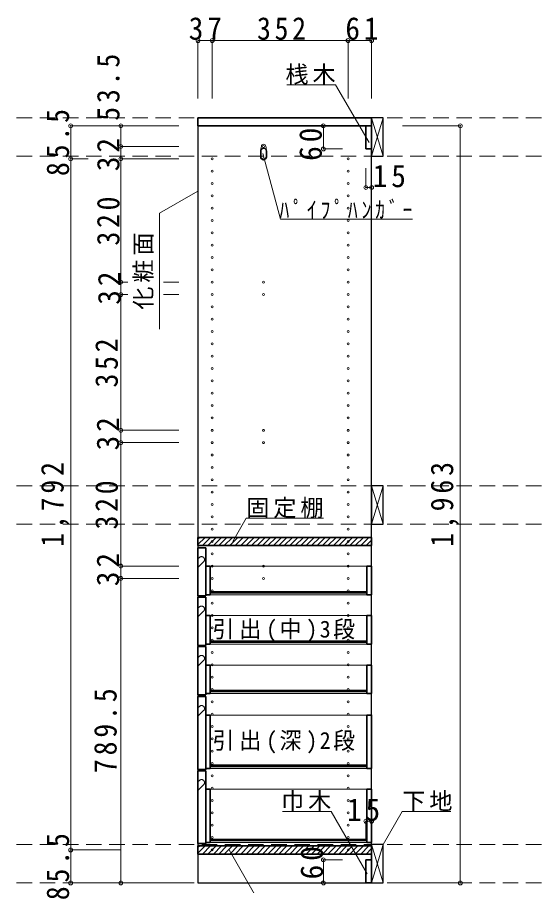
# Model space of a CAD drawing. Units: millimetres at full size, sheet at 1:20; details may follow other scales. Extents: x -3922 to 3878, y -2932 to 2722.
# Drawn here: x 810 to 2166, y -1718 to 533 of the extents above; entities that cross this region are included whole.
import ezdxf

# ---------------------------------------------------------------- set-up
doc = ezdxf.new("R2010")
doc.units = ezdxf.units.MM
doc.header["$LTSCALE"] = 20
doc.header["$PDMODE"] = 32
doc.header["$PDSIZE"] = 10
doc.linetypes.add('DASHED1', pattern=[1.8, 1.2, -0.6])
doc.linetypes.add('DASHED2', pattern=[3, 2, -1])
for name, color, linetype, lineweight in [('0-2', 2, 'Continuous', 35), ('0-3_固定棚', 3, 'Continuous', 25), ('0-5_側板', 4, 'Continuous', 9), ('0-6_パイプハンガー', 4, 'Continuous', 9), ('0-7_桟木・巾木', 2, 'Continuous', 35), ('0-8', 7, 'Continuous', 18), ('0-A_文字', 7, 'Continuous', 18), ('0-B_寸法', 7, 'Continuous', 9), ('0-C_ハッチ', 4, 'Continuous', 9)]:
    doc.layers.add(name, color=color, linetype=linetype, lineweight=lineweight)
doc.styles.add('ＭＳ ゴシック', font='')
doc.styles.get('ＭＳ ゴシック').set_extended_font_data('MS Gothic')

msp = doc.modelspace()

# ---------------------------------------------------------------- linework, layer by layer
at = {"layer": '0-2'}
for p, q in [((1278.33, 272.73), (1728.33, 272.73)), ((1728.33, 272.73), (1728.33, 251.73))]:
    msp.add_line(p, q, dxfattribs=at)
msp.add_lwpolyline([(1728.33, 251.73), (1278.33, 251.73), (1278.33, 272.73)], dxfattribs=at)
at = {"layer": '0-3_固定棚', "color": 2, "lineweight": 35}
for p, q in [((1278.33, -815.27), (1728.33, -815.27)), ((1278.33, -815.27), (1278.33, -836.27)), ((1728.33, -815.27), (1728.33, -836.27)), ((1278.33, -836.27), (1728.33, -836.27)), ((1278.33, -1615.27), (1728.33, -1615.27)), ((1278.33, -1615.27), (1278.33, -1636.27)), ((1728.33, -1615.27), (1728.33, -1636.27)), ((1278.33, -1636.27), (1728.33, -1636.27))]:
    msp.add_line(p, q, dxfattribs=at)
at = {"layer": '0-5_側板', "color": 3, "lineweight": 25}
for p, q in [((1728.33, 251.73), (1278.33, 251.73)), ((1728.33, -1711.27), (1728.33, 251.73))]:
    msp.add_line(p, q, dxfattribs=at)
msp.add_lwpolyline([(1278.33, 251.73), (1278.33, -1711.27), (1728.33, -1711.27)], dxfattribs=at)
at = {"layer": '0-5_側板'}
for centre in [(1448.33, 198.23), (1315.33, 166.23), (1448.33, 166.23), (1667.33, 166.23), (1315.33, 134.23), (1667.33, 134.23), (1315.33, 102.23), (1667.33, 102.23), (1315.33, 70.23), (1667.33, 70.23), (1315.33, 38.23), (1667.33, 38.23), (1315.33, 6.23), (1667.33, 6.23), (1315.33, -25.77), (1667.33, -25.77), (1315.33, -57.77), (1667.33, -57.77), (1315.33, -89.77), (1667.33, -89.77), (1315.33, -121.77), (1667.33, -121.77), (1315.33, -153.77), (1448.33, -153.77), (1667.33, -153.77), (1315.33, -185.77), (1448.33, -185.77), (1667.33, -185.77), (1315.33, -217.77), (1667.33, -217.77), (1315.33, -249.77), (1667.33, -249.77), (1315.33, -281.77), (1667.33, -281.77), (1315.33, -313.77), (1667.33, -313.77), (1315.33, -345.77), (1667.33, -345.77), (1315.33, -377.77), (1667.33, -377.77), (1315.33, -409.77), (1667.33, -409.77), (1315.33, -441.77), (1667.33, -441.77), (1315.33, -473.77), (1667.33, -473.77), (1315.33, -505.77), (1667.33, -505.77), (1315.33, -537.77), (1448.33, -537.77), (1667.33, -537.77), (1315.33, -569.77), (1448.33, -569.77), (1667.33, -569.77), (1315.33, -601.77), (1667.33, -601.77), (1315.33, -633.77), (1667.33, -633.77), (1315.33, -665.77), (1667.33, -665.77), (1315.33, -697.77), (1667.33, -697.77), (1315.33, -729.77), (1667.33, -729.77), (1315.33, -761.77), (1667.33, -761.77), (1315.33, -793.77), (1667.33, -793.77), (1315.33, -825.77), (1667.33, -825.77), (1315.33, -857.77), (1667.33, -857.77), (1315.33, -889.77), (1448.33, -889.77), (1667.33, -889.77), (1315.33, -921.77), (1448.33, -921.77), (1667.33, -921.77), (1315.33, -953.77), (1667.33, -953.77), (1315.33, -985.77), (1667.33, -985.77), (1315.33, -1017.77), (1667.33, -1017.77), (1315.33, -1049.77), (1667.33, -1049.77), (1315.33, -1081.77), (1667.33, -1081.77), (1315.33, -1113.77), (1667.33, -1113.77), (1315.33, -1145.77), (1667.33, -1145.77), (1315.33, -1177.77), (1667.33, -1177.77), (1315.33, -1209.77), (1667.33, -1209.77), (1315.33, -1241.77), (1667.33, -1241.77), (1315.33, -1273.77), (1667.33, -1273.77), (1315.33, -1305.77), (1667.33, -1305.77), (1315.33, -1337.77), (1667.33, -1337.77), (1315.33, -1369.77), (1667.33, -1369.77), (1315.33, -1401.77), (1667.33, -1401.77), (1315.33, -1433.77), (1667.33, -1433.77), (1315.33, -1465.77), (1667.33, -1465.77), (1315.33, -1497.77), (1667.33, -1497.77), (1315.33, -1529.77), (1667.33, -1529.77), (1315.33, -1561.77), (1667.33, -1561.77), (1315.33, -1593.77), (1667.33, -1593.77), (1315.33, -1625.77), (1667.33, -1625.77)]:
    msp.add_circle(centre, 2.5, dxfattribs=at)
at = {"layer": '0-6_パイプハンガー', "color": 2, "lineweight": 35}
for p, q in [((1440.83, 186.23), (1440.83, 171.23)), ((1455.83, 186.23), (1455.83, 171.23))]:
    msp.add_line(p, q, dxfattribs=at)
at = {"layer": '0-6_パイプハンガー', "color": 7, "lineweight": 18}
for centre, radius, start, end in [((1448.33, 198.23), 5.5, 0, 180), ((1486.94, 184.72), 46.13, 162.96035, 178.115), ((1409.73, 184.72), 46.13, 1.885, 17.03965)]:
    msp.add_arc(centre, radius, start, end, dxfattribs=at)
at = {"layer": '0-6_パイプハンガー', "color": 2, "lineweight": 35}
for centre, start, end in [((1448.33, 186.23), 0, 180), ((1448.33, 171.23), 180, 0)]:
    msp.add_arc(centre, 7.5, start, end, dxfattribs=at)
at = {"layer": '0-7_桟木・巾木'}
for p, q in [((1728.33, 251.73), (1713.33, 251.73)), ((1713.33, 191.73), (1713.33, 251.73)), ((1728.33, 251.73), (1728.33, 191.73)), ((1713.33, -1651.27), (1728.33, -1651.27)), ((1728.33, -1651.27), (1728.33, -1711.27))]:
    msp.add_line(p, q, dxfattribs=at)
for points in [[(1728.33, 191.73), (1716.84, 191.73), (1713.33, 191.73)], [(1728.33, -1711.27), (1713.33, -1711.27), (1713.33, -1651.27)]]:
    msp.add_lwpolyline(points, dxfattribs=at)
at = {"layer": '0-8', "color": 3, "lineweight": 25}
for p, q in [((1728.33, 272.73), (1728.33, 172.73)), ((1758.33, 272.73), (1728.33, 272.73)), ((1758.33, 172.73), (1758.33, 272.73)), ((1728.33, 172.73), (1758.33, 172.73)), ((1728.33, -681.27), (1728.33, -781.27)), ((1758.33, -681.27), (1728.33, -681.27)), ((1758.33, -781.27), (1758.33, -681.27)), ((1728.33, -781.27), (1758.33, -781.27)), ((1728.33, -1611.27), (1728.33, -1711.27)), ((1758.33, -1611.27), (1728.33, -1611.27)), ((1758.33, -1711.27), (1758.33, -1611.27)), ((1728.33, -1711.27), (1758.33, -1711.27))]:
    msp.add_line(p, q, dxfattribs=at)
at = {"layer": '0-8'}
for p, q in [((1728.33, 172.73), (1758.33, 272.73)), ((1728.33, 272.73), (1758.33, 172.73)), ((1728.33, -781.27), (1758.33, -681.27)), ((1728.33, -681.27), (1758.33, -781.27)), ((1310.33, -890.27), (1716.18, -890.27)), ((1310.33, -964.27), (1716.33, -964.27)), ((1310.33, -1018.27), (1716.18, -1018.27)), ((1310.33, -1092.27), (1716.33, -1092.27)), ((1310.33, -1146.27), (1716.18, -1146.27)), ((1310.33, -1220.27), (1716.33, -1220.27)), ((1310.33, -1276.27), (1716.33, -1276.27)), ((1310.33, -1414.27), (1716.33, -1414.27)), ((1310.33, -1468.27), (1716.18, -1468.27)), ((1310.33, -1606.27), (1716.33, -1606.27)), ((1728.33, -1711.27), (1758.33, -1611.27)), ((1728.33, -1611.27), (1758.33, -1711.27))]:
    msp.add_line(p, q, dxfattribs=at)
at = {"layer": '0-8', "color": 2, "lineweight": 35}
for p, q in [((1298.33, -967.27), (1298.33, -842.27)), ((1716.18, -890.27), (1728.33, -890.27)), ((1716.33, -890.27), (1716.33, -964.27)), ((1728.33, -890.27), (1728.33, -964.27)), ((1278.33, -967.27), (1298.33, -967.27)), ((1298.33, -964.27), (1310.33, -964.27)), ((1310.33, -956.27), (1716.33, -956.27)), ((1310.33, -959.27), (1716.33, -959.27)), ((1716.33, -964.27), (1728.33, -964.27)), ((1298.33, -1095.27), (1298.33, -970.27)), ((1716.18, -1018.27), (1728.33, -1018.27)), ((1716.33, -1018.27), (1716.33, -1092.27)), ((1728.33, -1018.27), (1728.33, -1092.27)), ((1278.33, -1095.27), (1298.33, -1095.27)), ((1298.33, -1092.27), (1310.33, -1092.27)), ((1298.33, -1223.27), (1298.33, -1098.27)), ((1310.33, -1084.27), (1716.33, -1084.27)), ((1310.33, -1087.27), (1716.33, -1087.27)), ((1716.33, -1092.27), (1728.33, -1092.27)), ((1716.18, -1146.27), (1728.33, -1146.27)), ((1716.33, -1146.27), (1716.33, -1220.27)), ((1728.33, -1146.27), (1728.33, -1220.27)), ((1310.33, -1212.27), (1716.33, -1212.27)), ((1310.33, -1215.27), (1716.33, -1215.27)), ((1278.33, -1223.27), (1298.33, -1223.27)), ((1278.33, -1228.27), (1298.33, -1228.27)), ((1278.33, -1417.27), (1278.33, -1228.27)), ((1298.33, -1220.27), (1310.33, -1220.27)), ((1716.33, -1220.27), (1728.33, -1220.27)), ((1310.33, -1276.27), (1298.33, -1276.27)), ((1310.33, -1414.27), (1310.33, -1276.27)), ((1716.33, -1276.27), (1716.33, -1414.27)), ((1298.33, -1414.27), (1310.33, -1414.27)), ((1310.33, -1406.27), (1716.33, -1406.27)), ((1310.33, -1409.27), (1716.33, -1409.27)), ((1716.33, -1414.27), (1728.33, -1414.27)), ((1278.33, -1420.27), (1298.33, -1420.27)), ((1278.33, -1609.27), (1278.33, -1420.27)), ((1310.33, -1468.27), (1298.33, -1468.27)), ((1310.33, -1606.27), (1310.33, -1468.27)), ((1716.33, -1468.27), (1716.33, -1606.27)), ((1310.33, -1598.27), (1716.33, -1598.27)), ((1298.33, -1606.27), (1310.33, -1606.27)), ((1310.33, -1601.27), (1716.33, -1601.27)), ((1716.33, -1606.27), (1728.33, -1606.27))]:
    msp.add_line(p, q, dxfattribs=at)
at = {"layer": '0-8', "linetype": 'DASHED1'}
for p, q in [((1282.03, -867.57), (1278.33, -871.27)), ((1293.03, -878.57), (1278.33, -893.27)), ((1716.18, -890.27), (1728.33, -890.27)), ((1282.03, -995.57), (1278.33, -999.27)), ((1293.03, -1006.57), (1278.33, -1021.27)), ((1716.18, -1018.27), (1728.33, -1018.27)), ((1282.03, -1123.57), (1278.33, -1127.27)), ((1293.03, -1134.57), (1278.33, -1149.27)), ((1716.18, -1146.27), (1728.33, -1146.27)), ((1282.03, -1253.57), (1278.33, -1257.27)), ((1293.03, -1264.57), (1278.33, -1279.27)), ((1716.18, -1276.27), (1728.33, -1276.27)), ((1282.03, -1445.57), (1278.33, -1449.27)), ((1293.03, -1456.57), (1278.33, -1471.27)), ((1716.18, -1468.27), (1728.33, -1468.27))]:
    msp.add_line(p, q, dxfattribs=at)
at = {"layer": '0-8', "color": 2, "lineweight": 35}
for points in [[(1278.33, -967.27), (1278.33, -842.27), (1298.33, -842.27)], [(1310.33, -964.27), (1310.33, -890.27), (1298.33, -890.27)], [(1278.33, -1095.27), (1278.33, -970.27), (1298.33, -970.27)], [(1310.33, -1092.27), (1310.33, -1018.27), (1298.33, -1018.27)], [(1278.33, -1223.27), (1278.33, -1098.27), (1298.33, -1098.27)], [(1310.33, -1220.27), (1310.33, -1146.27), (1298.33, -1146.27)], [(1278.33, -1417.27), (1298.33, -1417.27), (1298.33, -1228.27)], [(1716.18, -1276.27), (1728.33, -1276.27), (1728.33, -1414.27)], [(1278.33, -1609.27), (1298.33, -1609.27), (1298.33, -1420.27)], [(1716.18, -1468.27), (1728.33, -1468.27), (1728.33, -1606.27)]]:
    msp.add_lwpolyline(points, dxfattribs=at)
at = {"layer": '0-8', "linetype": 'DASHED1'}
for centre in [(1287.53, -873.07), (1287.53, -1001.07), (1287.53, -1129.07), (1287.53, -1259.07), (1287.53, -1451.07)]:
    msp.add_arc(centre, 7.8, 315, 135, dxfattribs=at)
at = {"layer": '0-A_文字'}
for p, q in [((1446.74, 179.76), (1492.28, 9.81)), ((1278.33, 82.66), (1178.33, 24.93)), ((1178.33, -275.07), (1178.33, 24.93)), ((1492.28, 9.81), (1834.61, 9.81)), ((1368.32, -826.33), (1403.33, -765.68)), ((1603.33, -765.68), (1403.33, -765.68)), ((1623.56, -1525.68), (1497.53, -1525.68)), ((1716.93, -1687.41), (1623.56, -1525.68))]:
    msp.add_line(p, q, dxfattribs=at)
for points in [[(1721.66, 208.2), (1634.99, 358.32), (1508.96, 358.32)], [(1758.33, -1611.27), (1807.75, -1525.68), (1933.78, -1525.68)], [(1656.96, -1776.38), (1445.93, -1776.38), (1358.98, -1625.78)]]:
    msp.add_lwpolyline(points, dxfattribs=at)
at = {"layer": '0-B_寸法', "color": 4}
for p, q in [((1278.33, 472.73), (1278.33, 322.73)), ((1278.33, 472.73), (1728.33, 472.73)), ((1315.33, 472.73), (1315.33, 322.73)), ((1667.33, 472.73), (1667.33, 322.73)), ((1728.33, 472.73), (1728.33, 322.73)), ((948.33, 251.73), (948.33, -1711.27)), ((948.33, 251.73), (1078.33, 251.73)), ((1078.33, 251.73), (1078.33, 198.23)), ((1228.33, 251.73), (1078.33, 251.73)), ((1603.33, 251.73), (1603.33, 191.73)), ((1603.33, 251.73), (1653.33, 251.73)), ((1958.33, 251.73), (1808.33, 251.73)), ((1958.33, 251.73), (1958.33, -1711.27)), ((1078.33, 198.23), (1078.33, 166.23)), ((1228.33, 198.23), (1078.33, 198.23)), ((1603.33, 191.73), (1653.33, 191.73)), ((948.33, 166.23), (993.35, 166.23)), ((1078.33, 166.23), (1078.33, -153.77)), ((1228.33, 166.23), (1078.33, 166.23)), ((1713.33, 91.73), (1713.33, 141.73)), ((1728.33, 91.73), (1728.33, 141.73)), ((1713.33, 91.73), (1728.33, 91.73)), ((1078.33, -153.77), (1078.33, -185.77)), ((1096.83, -153.77), (1078.33, -153.77)), ((1228.33, -153.77), (1188.58, -153.77)), ((1078.33, -185.77), (1078.33, -537.77)), ((1096.83, -185.77), (1078.33, -185.77)), ((1228.33, -185.77), (1188.58, -185.77)), ((1078.33, -537.77), (1078.33, -569.77)), ((1228.33, -537.77), (1078.33, -537.77)), ((1078.33, -569.77), (1078.33, -889.77)), ((1228.33, -569.77), (1078.33, -569.77)), ((1078.33, -889.77), (1078.33, -921.77)), ((1228.33, -889.77), (1078.33, -889.77)), ((1228.33, -921.77), (1078.33, -921.77)), ((1078.33, -1711.27), (1078.33, -921.77)), ((1713.33, -1551.27), (1728.33, -1551.27)), ((1713.33, -1551.27), (1713.33, -1601.27)), ((1728.33, -1551.27), (1728.33, -1601.27)), ((948.33, -1625.77), (1078.33, -1625.77)), ((1603.33, -1651.27), (1603.33, -1711.27)), ((1603.33, -1651.27), (1653.33, -1651.27)), ((948.33, -1711.27), (1078.33, -1711.27)), ((1078.33, -1711.27), (1228.33, -1711.27)), ((1603.33, -1711.27), (1653.33, -1711.27)), ((1958.33, -1711.27), (1808.33, -1711.27))]:
    msp.add_line(p, q, dxfattribs=at)
at = {"layer": '0-B_寸法', "color": 4, "linetype": 'DASHED2'}
for p, q in [((3068.33, 272.73), (-2930.67, 272.73)), ((3068.33, 172.73), (-2930.67, 172.73)), ((3068.33, -681.27), (-2930.67, -681.27)), ((3068.33, -781.27), (-2930.67, -781.27)), ((3068.33, -1611.27), (-2930.67, -1611.27)), ((3068.33, -1711.27), (-2930.67, -1711.27))]:
    msp.add_line(p, q, dxfattribs=at)
at = {"layer": '0-B_寸法'}
for p in [(1278.33, 472.73), (1315.33, 472.73), (1667.33, 472.73), (1728.33, 472.73), (948.33, 251.73), (1078.33, 251.73), (1603.33, 251.73), (1958.33, 251.73), (1078.33, 198.23), (1603.33, 191.73), (948.33, 166.23), (1078.33, 166.23), (1713.33, 91.73), (1728.33, 91.73), (1078.33, -153.77), (1078.33, -185.77), (1078.33, -537.77), (1078.33, -569.77), (1078.33, -889.77), (1078.33, -921.77), (1713.33, -1551.27), (1728.33, -1551.27), (948.33, -1625.77), (1603.33, -1651.27), (948.33, -1711.27), (1078.33, -1711.27), (1603.33, -1711.27), (1958.33, -1711.27)]:
    msp.add_point(p, dxfattribs=at)
at = {"layer": '0-C_ハッチ'}
for p, q in [((1278.33, -833.79), (1296.86, -815.27)), ((1278.33, -819.65), (1282.72, -815.27)), ((1290, -836.27), (1311, -815.27)), ((1304.14, -836.27), (1325.14, -815.27)), ((1318.29, -836.27), (1339.29, -815.27)), ((1332.43, -836.27), (1353.43, -815.27)), ((1346.57, -836.27), (1367.57, -815.27)), ((1360.71, -836.27), (1381.71, -815.27)), ((1374.86, -836.27), (1395.86, -815.27)), ((1389, -836.27), (1410, -815.27)), ((1403.14, -836.27), (1424.14, -815.27)), ((1417.28, -836.27), (1438.28, -815.27)), ((1431.42, -836.27), (1452.42, -815.27)), ((1445.57, -836.27), (1466.57, -815.27)), ((1459.71, -836.27), (1480.71, -815.27)), ((1473.85, -836.27), (1494.85, -815.27)), ((1487.99, -836.27), (1508.99, -815.27)), ((1502.13, -836.27), (1523.13, -815.27)), ((1516.28, -836.27), (1537.28, -815.27)), ((1530.42, -836.27), (1551.42, -815.27)), ((1544.56, -836.27), (1565.56, -815.27)), ((1558.7, -836.27), (1579.7, -815.27)), ((1572.85, -836.27), (1593.85, -815.27)), ((1586.99, -836.27), (1607.99, -815.27)), ((1601.13, -836.27), (1622.13, -815.27)), ((1615.27, -836.27), (1636.27, -815.27)), ((1629.41, -836.27), (1650.41, -815.27)), ((1643.56, -836.27), (1664.56, -815.27)), ((1657.7, -836.27), (1678.7, -815.27)), ((1671.84, -836.27), (1692.84, -815.27)), ((1685.98, -836.27), (1706.98, -815.27)), ((1700.12, -836.27), (1721.12, -815.27)), ((1714.27, -836.27), (1728.33, -822.2)), ((1278.33, -1633.79), (1296.86, -1615.27)), ((1278.33, -1619.65), (1282.72, -1615.27)), ((1290, -1636.27), (1311, -1615.27)), ((1304.14, -1636.27), (1325.14, -1615.27)), ((1318.29, -1636.27), (1339.29, -1615.27)), ((1332.43, -1636.27), (1353.43, -1615.27)), ((1346.57, -1636.27), (1367.57, -1615.27)), ((1360.71, -1636.27), (1381.71, -1615.27)), ((1374.86, -1636.27), (1395.86, -1615.27)), ((1389, -1636.27), (1410, -1615.27)), ((1403.14, -1636.27), (1424.14, -1615.27)), ((1417.28, -1636.27), (1438.28, -1615.27)), ((1431.42, -1636.27), (1452.42, -1615.27)), ((1445.57, -1636.27), (1466.57, -1615.27)), ((1459.71, -1636.27), (1480.71, -1615.27)), ((1473.85, -1636.27), (1494.85, -1615.27)), ((1487.99, -1636.27), (1508.99, -1615.27)), ((1502.13, -1636.27), (1523.13, -1615.27)), ((1516.28, -1636.27), (1537.28, -1615.27)), ((1530.42, -1636.27), (1551.42, -1615.27)), ((1544.56, -1636.27), (1565.56, -1615.27)), ((1558.7, -1636.27), (1579.7, -1615.27)), ((1572.85, -1636.27), (1593.85, -1615.27)), ((1586.99, -1636.27), (1607.99, -1615.27)), ((1601.13, -1636.27), (1622.13, -1615.27)), ((1615.27, -1636.27), (1636.27, -1615.27)), ((1629.41, -1636.27), (1650.41, -1615.27)), ((1643.56, -1636.27), (1664.56, -1615.27)), ((1657.7, -1636.27), (1678.7, -1615.27)), ((1671.84, -1636.27), (1692.84, -1615.27)), ((1685.98, -1636.27), (1706.98, -1615.27)), ((1700.12, -1636.27), (1721.12, -1615.27)), ((1714.27, -1636.27), (1728.33, -1622.2))]:
    msp.add_line(p, q, dxfattribs=at)

# ---------------------------------------------------------------- texts
at = {"layer": '0-A_文字', "char_height": 43.99, "attachment_point": 7, "style": 'ＭＳ ゴシック'}
for s, insert in [('\\T1.17;桟木', (1504.99, 358.32)), ('\\T1.39;\\W0.85;ﾊﾟｲﾌﾟﾊﾝｶﾞｰ', (1489.61, 9.81)), ('\\T1.17;固定棚', (1403.33, -765.68)), ('\\T1.22;\\W0.95;引出(中)3段', (1315.83, -1086.77)), ('\\T1.22;\\W0.95;引出(深)2段', (1315.83, -1375.52)), ('\\T1.17;巾木', (1493.56, -1525.68)), ('\\T1.17;下地', (1807.75, -1525.68))]:
    msp.add_mtext(s, dxfattribs=dict(at, insert=insert))
at = {"layer": '0-A_文字', "insert": (1163.33, -225.07), "char_height": 43.99, "attachment_point": 7, "rotation": 90, "style": 'ＭＳ ゴシック'}
msp.add_mtext('\\T1.17;化粧面', dxfattribs=at)
at = {"layer": '0-B_寸法', "char_height": 58.65, "attachment_point": 7, "style": 'ＭＳ ゴシック'}
for s, insert in [('\\T1.27;\\W0.95;37', (1254.33, 473.94)), ('\\T1.27;\\W0.9;352', (1431.33, 473.94)), ('\\T1.27;\\W0.95;61', (1660.33, 473.94)), ('\\T1.27;\\W0.95;15', (1731.23, 91.73)), ('\\T1.27;\\W0.95;15', (1664.49, -1551.27))]:
    msp.add_mtext(s, dxfattribs=dict(at, insert=insert))
at = {"layer": '0-B_寸法', "char_height": 58.65, "attachment_point": 7, "rotation": 90, "style": 'ＭＳ ゴシック'}
for s, insert in [('\\T1.28;\\W0.9;53.5', (1075.72, 264.81)), ('\\T1.28;\\W0.9;85.5', (945.01, 121.48)), ('\\T1.27;\\W0.95;60', (1600.13, 160.86)), ('\\T1.27;\\W0.95;32', (1075.72, 134.1)), ('\\T1.27;\\W0.9;320', (1075.72, -58.77)), ('\\T1.27;\\W0.95;32', (1078.33, -212.27)), ('\\T1.27;\\W0.9;352', (1071.42, -426.77)), ('\\T1.27;\\W0.95;32', (1074.82, -589.89)), ('\\T1.28;\\W0.9;1,792', (945.01, -839.77)), ('\\T1.28;\\W0.9;1,963', (1955.01, -839.77)), ('\\T1.27;\\W0.9;320', (1071.42, -794.77)), ('\\T1.27;\\W0.95;32', (1074.82, -941.89)), ('\\T1.28;\\W0.9;789.5', (1068.33, -1426.52)), ('\\T1.28;\\W0.9;85.5', (945.01, -1756.02)), ('\\T1.27;\\W0.95;60', (1603.33, -1702.05))]:
    msp.add_mtext(s, dxfattribs=dict(at, insert=insert))

doc.saveas('drawing.dxf')
